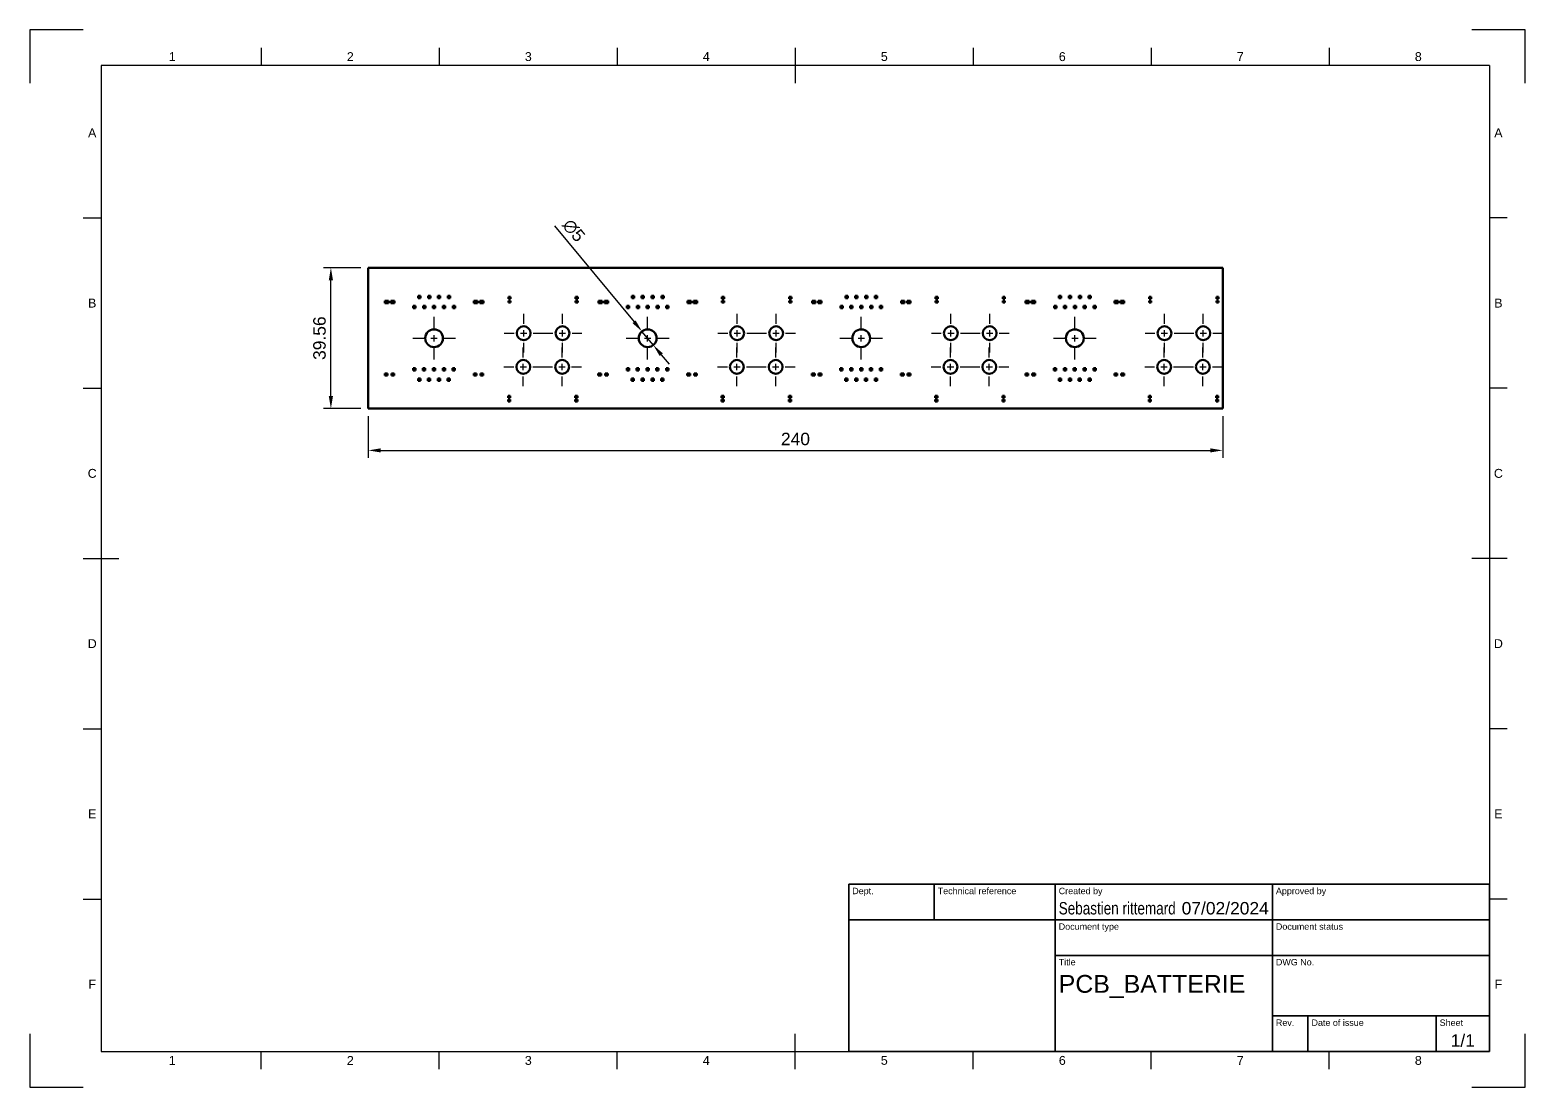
# Model space of a CAD drawing. Header units: millimetres. Extents: x 0 to 420, y 0 to 297.
import ezdxf
from ezdxf.enums import TextEntityAlignment as Align

# ---------------------------------------------------------------- set-up
doc = ezdxf.new("R2010")
doc.units = ezdxf.units.MM
doc.header["$LTSCALE"] = 0.75
doc.linetypes.add('CENTER2', pattern=[28.575, 19.05, -3.175, 3.175, -3.175])
for name, color, linetype, lineweight in [('BORDER', 7, 'Continuous', 25), ('FD_Dimensions', 7, 'Continuous', 25), ('Smart Centers', 7, 'CENTER2', 25), ('TITLEBLOCK', 7, 'Continuous', 35), ('Visible', 7, 'Continuous', 50)]:
    doc.layers.add(name, color=color, linetype=linetype, lineweight=lineweight)
doc.styles.add('FusionTitle', font='arial.ttf')
doc.styles.get("Standard").update_dxf_attribs({"font": 'arial.ttf'})
doc.dimstyles.new('Dim-ISO-25', dxfattribs={"dimtxt": 3.5, "dimasz": 3.5, "dimexe": 2.1, "dimexo": 2.1, "dimgap": 1.4, "dimtad": 1, "dimzin": 12, "dimdsep": 46, "dimtxsty": 'Standard', "dimcen": 0, "dimazin": 3, "dimtp": 0.1, "dimtm": 0.1, "dimtfac": 0.714286, "dimtmove": 0, "dimatfit": 3, "dimfxl": 1, "dimtzin": 12, "dimarcsym": 0})

# ---------------------------------------------------------------- blocks, each defined once
blk = doc.blocks.new('ISO_A3_SHEET')
at = {"layer": 'BORDER'}
for p, q in [((65, 292), (65, 287)), ((115, 292), (115, 287)), ((165, 292), (165, 287)), ((215, 292), (215, 282)), ((265, 292), (265, 287)), ((315, 292), (315, 287)), ((365, 292), (365, 287)), ((410, 287), (20, 287)), ((20, 287), (20, 10)), ((410, 287), (410, 10)), ((15, 244.16666), (20, 244.16666)), ((415, 244.16666), (410, 244.16666)), ((15, 196.33333), (20, 196.33333)), ((415, 196.33333), (410, 196.33333)), ((15, 148.5), (25, 148.5)), ((415, 148.5), (405, 148.5)), ((15, 100.66667), (20, 100.66667)), ((415, 100.66667), (410, 100.66667)), ((15, 52.83334), (20, 52.83334)), ((415, 52.83334), (410, 52.83334)), ((215, 5), (215, 15)), ((20, 10), (410, 10)), ((65, 5), (65, 10)), ((115, 5), (115, 10)), ((165, 5), (165, 10)), ((265, 5), (265, 10)), ((315, 5), (315, 10)), ((365, 5), (365, 10))]:
    blk.add_line(p, q, dxfattribs=at)
at = {"layer": 'Defpoints'}
for p, q in [((15, 297), (0, 297)), ((0, 297), (0, 282)), ((420, 297), (405, 297)), ((420, 282), (420, 297)), ((0, 15), (0, 0)), ((420, 0), (420, 15)), ((0, 0), (15, 0)), ((405, 0), (420, 0))]:
    blk.add_line(p, q, dxfattribs=at)
at = {"layer": 'BORDER', "style": 'FusionTitle'}
for s, p in [('1', (40, 289.5)), ('2', (90, 289.5)), ('3', (140, 289.5)), ('4', (190, 289.5)), ('5', (240, 289.5)), ('6', (290, 289.5)), ('7', (340, 289.5)), ('8', (390, 289.5)), ('A', (17.5, 268.08333)), ('A', (412.5, 268.08333)), ('B', (17.5, 220.25)), ('B', (412.5, 220.25)), ('C', (17.5, 172.41667)), ('C', (412.5, 172.41667)), ('D', (17.5, 124.58334)), ('D', (412.5, 124.58334)), ('E', (17.5, 76.75001)), ('E', (412.5, 76.75001)), ('F', (17.5, 28.91668)), ('F', (412.5, 28.91668)), ('1', (40, 7.5)), ('2', (90, 7.5)), ('3', (140, 7.5)), ('4', (190, 7.5)), ('5', (240, 7.5)), ('6', (290, 7.5)), ('7', (340, 7.5)), ('8', (390, 7.5))]:
    blk.add_text(s, height=2.5, dxfattribs=at).set_placement(p, align=Align.MIDDLE)
blk = doc.blocks.new('ISO_TITLEBLOCK')
at = {"layer": 'TITLEBLOCK'}
for p, q in [((0, 47), (-180, 47)), ((-180, 47), (-180, 0)), ((-156, 37), (-156, 47)), ((-122, 0), (-122, 47)), ((-61, 0), (-61, 47)), ((0, 0), (0, 47)), ((-180, 37), (0, 37)), ((-122, 27), (0, 27)), ((-61, 10), (0, 10)), ((-51, 0), (-51, 10)), ((-15, 0), (-15, 10)), ((-180, 0), (0, 0))]:
    blk.add_line(p, q, dxfattribs=at)
at = {"layer": 'TITLEBLOCK', "style": 'FusionTitle'}
for s, p in [('Dept.', (-179, 46)), ('Technical reference', (-155, 46)), ('Created by', (-121, 46)), ('Approved by', (-60, 46)), ('Document type', (-121, 36)), ('Document status', (-60, 36)), ('Title', (-121, 26)), ('DWG No.', (-60, 26)), ('Rev.', (-60, 9)), ('Date of issue', (-50, 9)), ('Sheet', (-14, 9))]:
    blk.add_text(s, height=1.8, dxfattribs=at).set_placement(p, align=Align.TOP_LEFT)
for tag, height, p in [('DEPT', 3.5, (-179, 42)), ('TECHNICAL_REFERENCE', 3.5, (-155, 42)), ('CREATED_BY', 3.5, (-121, 42)), ('APPROVED_BY', 3.5, (-60, 42)), ('DOCUMENT_TYPE', 3.5, (-121, 32)), ('DOCUMENT_STATUS', 3.5, (-60, 32)), ('TITLE_1', 5, (-121, 21.5)), ('TITLE_2', 5, (-121, 14)), ('TITLE_3', 5, (-121, 6.5)), ('DATE_OF_ISSUE', 3.5, (-50, 5))]:
    blk.add_attdef(tag, text='', height=height, dxfattribs=at).set_placement(p, align=Align.TOP_LEFT)
for tag, p in [('CREATED_DATE', (-62, 42)), ('APPROVED_DATE', (-0.99, 42))]:
    blk.add_attdef(tag, text='', height=3.5, dxfattribs=at).set_placement(p, align=Align.TOP_RIGHT)
for tag, height, p in [('DRAWING_NUMBER', 5, (-30.5, 19.75)), ('REV', 3.5, (-56, 4.85)), ('SHEET', 3.5, (-7.5, 4.85))]:
    blk.add_attdef(tag, text='', height=height, dxfattribs=at).set_placement(p, align=Align.TOP_CENTER)
blk = doc.blocks.new('*U4')
at = {"layer": 'Smart Centers', "color": 0, "ltscale": 0.75, "transparency": 16777216}
for p, q in [((0, 2.678906), (0, 6)), ((-6, 0), (-2.678906, 0)), ((2.678906, 0), (6, 0)), ((0, -6), (0, -2.678906))]:
    blk.add_line(p, q, dxfattribs=at)
at = {"layer": 'Smart Centers', "color": 0, "linetype": 'Continuous', "ltscale": 0.75, "transparency": 16777216}
for p, q in [((-0.892969, 0), (0.892969, 0)), ((0, -0.892969), (0, 0.892969))]:
    blk.add_line(p, q, dxfattribs=at)
blk = doc.blocks.new('*U5')
at = {"layer": 'Smart Centers', "color": 0, "ltscale": 0.75, "transparency": 16777216}
for p, q in [((0, 2.678906), (0, 6)), ((-6, 0), (-2.678906, 0)), ((2.678906, 0), (6, 0)), ((0, -6), (0, -2.678906))]:
    blk.add_line(p, q, dxfattribs=at)
at = {"layer": 'Smart Centers', "color": 0, "linetype": 'Continuous', "ltscale": 0.75, "transparency": 16777216}
for p, q in [((-0.892969, 0), (0.892969, 0)), ((0, -0.892969), (0, 0.892969))]:
    blk.add_line(p, q, dxfattribs=at)
blk = doc.blocks.new('*U6')
at = {"layer": 'Smart Centers', "color": 0, "ltscale": 0.75, "transparency": 16777216}
for p, q in [((0, 2.678906), (0, 6)), ((-6, 0), (-2.678906, 0)), ((2.678906, 0), (6, 0)), ((0, -6), (0, -2.678906))]:
    blk.add_line(p, q, dxfattribs=at)
at = {"layer": 'Smart Centers', "color": 0, "linetype": 'Continuous', "ltscale": 0.75, "transparency": 16777216}
for p, q in [((-0.892969, 0), (0.892969, 0)), ((0, -0.892969), (0, 0.892969))]:
    blk.add_line(p, q, dxfattribs=at)
blk = doc.blocks.new('*U7')
at = {"layer": 'Smart Centers', "color": 0, "ltscale": 0.75, "transparency": 16777216}
for p, q in [((0, 2.678906), (0, 6)), ((-6, 0), (-2.678906, 0)), ((2.678906, 0), (6, 0)), ((0, -6), (0, -2.678906))]:
    blk.add_line(p, q, dxfattribs=at)
at = {"layer": 'Smart Centers', "color": 0, "linetype": 'Continuous', "ltscale": 0.75, "transparency": 16777216}
for p, q in [((-0.892969, 0), (0.892969, 0)), ((0, -0.892969), (0, 0.892969))]:
    blk.add_line(p, q, dxfattribs=at)
blk = doc.blocks.new('*U8')
at = {"layer": 'Smart Centers', "color": 0, "ltscale": 0.75, "transparency": 16777216}
for p, q in [((0, 2.678906), (0, 5.45)), ((-5.45, 0), (-2.678906, 0)), ((2.678906, 0), (5.45, 0)), ((0, -5.45), (0, -2.678906))]:
    blk.add_line(p, q, dxfattribs=at)
at = {"layer": 'Smart Centers', "color": 0, "linetype": 'Continuous', "ltscale": 0.75, "transparency": 16777216}
for p, q in [((-0.892969, 0), (0.892969, 0)), ((0, -0.892969), (0, 0.892969))]:
    blk.add_line(p, q, dxfattribs=at)
blk = doc.blocks.new('*U9')
at = {"layer": 'Smart Centers', "color": 0, "ltscale": 0.75, "transparency": 16777216}
for p, q in [((0, 2.678906), (0, 5.45)), ((-5.45, 0), (-2.678906, 0)), ((2.678906, 0), (5.45, 0)), ((0, -5.45), (0, -2.678906))]:
    blk.add_line(p, q, dxfattribs=at)
at = {"layer": 'Smart Centers', "color": 0, "linetype": 'Continuous', "ltscale": 0.75, "transparency": 16777216}
for p, q in [((-0.892969, 0), (0.892969, 0)), ((0, -0.892969), (0, 0.892969))]:
    blk.add_line(p, q, dxfattribs=at)
blk = doc.blocks.new('*U10')
at = {"layer": 'Smart Centers', "color": 0, "ltscale": 0.75, "transparency": 16777216}
for p, q in [((0, 2.678906), (0, 5.45)), ((-5.45, 0), (-2.678906, 0)), ((2.678906, 0), (5.45, 0)), ((0, -5.45), (0, -2.678906))]:
    blk.add_line(p, q, dxfattribs=at)
at = {"layer": 'Smart Centers', "color": 0, "linetype": 'Continuous', "ltscale": 0.75, "transparency": 16777216}
for p, q in [((-0.892969, 0), (0.892969, 0)), ((0, -0.892969), (0, 0.892969))]:
    blk.add_line(p, q, dxfattribs=at)
blk = doc.blocks.new('*U11')
at = {"layer": 'Smart Centers', "color": 0, "ltscale": 0.75, "transparency": 16777216}
for p, q in [((0, 2.678906), (0, 5.45)), ((-5.45, 0), (-2.678906, 0)), ((2.678906, 0), (5.45, 0)), ((0, -5.45), (0, -2.678906))]:
    blk.add_line(p, q, dxfattribs=at)
at = {"layer": 'Smart Centers', "color": 0, "linetype": 'Continuous', "ltscale": 0.75, "transparency": 16777216}
for p, q in [((-0.892969, 0), (0.892969, 0)), ((0, -0.892969), (0, 0.892969))]:
    blk.add_line(p, q, dxfattribs=at)
blk = doc.blocks.new('*U12')
at = {"layer": 'Smart Centers', "color": 0, "ltscale": 0.75, "transparency": 16777216}
for p, q in [((0, 2.678906), (0, 5.45)), ((-5.45, 0), (-2.678906, 0)), ((2.678906, 0), (5.45, 0)), ((0, -5.45), (0, -2.678906))]:
    blk.add_line(p, q, dxfattribs=at)
at = {"layer": 'Smart Centers', "color": 0, "linetype": 'Continuous', "ltscale": 0.75, "transparency": 16777216}
for p, q in [((-0.892969, 0), (0.892969, 0)), ((0, -0.892969), (0, 0.892969))]:
    blk.add_line(p, q, dxfattribs=at)
blk = doc.blocks.new('*U13')
at = {"layer": 'Smart Centers', "color": 0, "ltscale": 0.75, "transparency": 16777216}
for p, q in [((0, 2.678906), (0, 5.45)), ((-5.45, 0), (-2.678906, 0)), ((2.678906, 0), (5.45, 0)), ((0, -5.45), (0, -2.678906))]:
    blk.add_line(p, q, dxfattribs=at)
at = {"layer": 'Smart Centers', "color": 0, "linetype": 'Continuous', "ltscale": 0.75, "transparency": 16777216}
for p, q in [((-0.892969, 0), (0.892969, 0)), ((0, -0.892969), (0, 0.892969))]:
    blk.add_line(p, q, dxfattribs=at)
blk = doc.blocks.new('*U14')
at = {"layer": 'Smart Centers', "color": 0, "ltscale": 0.75, "transparency": 16777216}
for p, q in [((0, 2.678906), (0, 5.45)), ((-5.45, 0), (-2.678906, 0)), ((2.678906, 0), (5.45, 0)), ((0, -5.45), (0, -2.678906))]:
    blk.add_line(p, q, dxfattribs=at)
at = {"layer": 'Smart Centers', "color": 0, "linetype": 'Continuous', "ltscale": 0.75, "transparency": 16777216}
for p, q in [((-0.892969, 0), (0.892969, 0)), ((0, -0.892969), (0, 0.892969))]:
    blk.add_line(p, q, dxfattribs=at)
blk = doc.blocks.new('*U15')
at = {"layer": 'Smart Centers', "color": 0, "ltscale": 0.75, "transparency": 16777216}
for p, q in [((0, 2.678906), (0, 5.45)), ((-5.45, 0), (-2.678906, 0)), ((2.678906, 0), (5.45, 0)), ((0, -5.45), (0, -2.678906))]:
    blk.add_line(p, q, dxfattribs=at)
at = {"layer": 'Smart Centers', "color": 0, "linetype": 'Continuous', "ltscale": 0.75, "transparency": 16777216}
for p, q in [((-0.892969, 0), (0.892969, 0)), ((0, -0.892969), (0, 0.892969))]:
    blk.add_line(p, q, dxfattribs=at)
blk = doc.blocks.new('*U16')
at = {"layer": 'Smart Centers', "color": 0, "ltscale": 0.75, "transparency": 16777216}
for p, q in [((0, 2.678906), (0, 5.45)), ((-5.45, 0), (-2.678906, 0)), ((2.678906, 0), (5.45, 0)), ((0, -5.45), (0, -2.678906))]:
    blk.add_line(p, q, dxfattribs=at)
at = {"layer": 'Smart Centers', "color": 0, "linetype": 'Continuous', "ltscale": 0.75, "transparency": 16777216}
for p, q in [((-0.892969, 0), (0.892969, 0)), ((0, -0.892969), (0, 0.892969))]:
    blk.add_line(p, q, dxfattribs=at)
blk = doc.blocks.new('*U17')
at = {"layer": 'Smart Centers', "color": 0, "ltscale": 0.75, "transparency": 16777216}
for p, q in [((0, 2.678906), (0, 5.45)), ((-5.45, 0), (-2.678906, 0)), ((2.678906, 0), (5.45, 0)), ((0, -5.45), (0, -2.678906))]:
    blk.add_line(p, q, dxfattribs=at)
at = {"layer": 'Smart Centers', "color": 0, "linetype": 'Continuous', "ltscale": 0.75, "transparency": 16777216}
for p, q in [((-0.892969, 0), (0.892969, 0)), ((0, -0.892969), (0, 0.892969))]:
    blk.add_line(p, q, dxfattribs=at)
blk = doc.blocks.new('*U18')
at = {"layer": 'Smart Centers', "color": 0, "ltscale": 0.75, "transparency": 16777216}
for p, q in [((0, 2.678906), (0, 5.45)), ((-5.45, 0), (-2.678906, 0)), ((2.678906, 0), (5.45, 0)), ((0, -5.45), (0, -2.678906))]:
    blk.add_line(p, q, dxfattribs=at)
at = {"layer": 'Smart Centers', "color": 0, "linetype": 'Continuous', "ltscale": 0.75, "transparency": 16777216}
for p, q in [((-0.892969, 0), (0.892969, 0)), ((0, -0.892969), (0, 0.892969))]:
    blk.add_line(p, q, dxfattribs=at)
blk = doc.blocks.new('*U19')
at = {"layer": 'Smart Centers', "color": 0, "ltscale": 0.75, "transparency": 16777216}
for p, q in [((0, 2.678906), (0, 5.45)), ((-5.45, 0), (-2.678906, 0)), ((2.678906, 0), (5.45, 0)), ((0, -5.45), (0, -2.678906))]:
    blk.add_line(p, q, dxfattribs=at)
at = {"layer": 'Smart Centers', "color": 0, "linetype": 'Continuous', "ltscale": 0.75, "transparency": 16777216}
for p, q in [((-0.892969, 0), (0.892969, 0)), ((0, -0.892969), (0, 0.892969))]:
    blk.add_line(p, q, dxfattribs=at)
blk = doc.blocks.new('*U20')
at = {"layer": 'Smart Centers', "color": 0, "ltscale": 0.75, "transparency": 16777216}
for p, q in [((0, 2.678906), (0, 5.45)), ((-5.45, 0), (-2.678906, 0)), ((2.678906, 0), (5.45, 0)), ((0, -5.45), (0, -2.678906))]:
    blk.add_line(p, q, dxfattribs=at)
at = {"layer": 'Smart Centers', "color": 0, "linetype": 'Continuous', "ltscale": 0.75, "transparency": 16777216}
for p, q in [((-0.892969, 0), (0.892969, 0)), ((0, -0.892969), (0, 0.892969))]:
    blk.add_line(p, q, dxfattribs=at)
blk = doc.blocks.new('*U21')
at = {"layer": 'Smart Centers', "color": 0, "ltscale": 0.75, "transparency": 16777216}
for p, q in [((0, 2.678906), (0, 5.45)), ((-5.45, 0), (-2.678906, 0)), ((2.678906, 0), (5.45, 0)), ((0, -5.45), (0, -2.678906))]:
    blk.add_line(p, q, dxfattribs=at)
at = {"layer": 'Smart Centers', "color": 0, "linetype": 'Continuous', "ltscale": 0.75, "transparency": 16777216}
for p, q in [((-0.892969, 0), (0.892969, 0)), ((0, -0.892969), (0, 0.892969))]:
    blk.add_line(p, q, dxfattribs=at)
blk = doc.blocks.new('*U22')
at = {"layer": 'Smart Centers', "color": 0, "ltscale": 0.75, "transparency": 16777216}
for p, q in [((0, 2.678906), (0, 5.45)), ((-5.45, 0), (-2.678906, 0)), ((2.678906, 0), (5.45, 0)), ((0, -5.45), (0, -2.678906))]:
    blk.add_line(p, q, dxfattribs=at)
at = {"layer": 'Smart Centers', "color": 0, "linetype": 'Continuous', "ltscale": 0.75, "transparency": 16777216}
for p, q in [((-0.892969, 0), (0.892969, 0)), ((0, -0.892969), (0, 0.892969))]:
    blk.add_line(p, q, dxfattribs=at)
blk = doc.blocks.new('*U23')
at = {"layer": 'Smart Centers', "color": 0, "ltscale": 0.75, "transparency": 16777216}
for p, q in [((0, 2.678906), (0, 5.45)), ((-5.45, 0), (-2.678906, 0)), ((2.678906, 0), (5.45, 0)), ((0, -5.45), (0, -2.678906))]:
    blk.add_line(p, q, dxfattribs=at)
at = {"layer": 'Smart Centers', "color": 0, "linetype": 'Continuous', "ltscale": 0.75, "transparency": 16777216}
for p, q in [((-0.892969, 0), (0.892969, 0)), ((0, -0.892969), (0, 0.892969))]:
    blk.add_line(p, q, dxfattribs=at)
blk = doc.blocks.new('*D27')
at = {"layer": 'Defpoints', "color": 0, "transparency": 16777216}
for p in [(95.049019, 190.617222), (335.049019, 190.617222), (335.049019, 178.872222)]:
    blk.add_point(p, dxfattribs=at)
at = {"layer": 'FD_Dimensions', "color": 0, "lineweight": -2, "transparency": 16777216}
for p, q in [((95.049019, 188.517222), (95.049019, 176.772222)), ((335.049019, 188.517222), (335.049019, 176.772222)), ((98.549019, 178.872222), (331.549019, 178.872222))]:
    blk.add_line(p, q, dxfattribs=at)
at = {"layer": 'FD_Dimensions', "color": 0, "transparency": 16777216}
for points in [[(98.549019, 179.455555), (98.549019, 178.288888), (95.049019, 178.872222)], [(331.549019, 179.455555), (331.549019, 178.288888), (335.049019, 178.872222)]]:
    blk.add_solid(points, dxfattribs=at)
at = {"layer": 'FD_Dimensions', "color": 0, "transparency": 16777216, "insert": (215.049019, 182.059227), "char_height": 3.5, "attachment_point": 5}
blk.add_mtext('240', dxfattribs=at)
blk = doc.blocks.new('*D28')
at = {"layer": 'Defpoints', "color": 0, "transparency": 16777216}
for p in [(84.549019, 230.180222), (95.049019, 230.180222), (95.049019, 190.617222)]:
    blk.add_point(p, dxfattribs=at)
at = {"layer": 'FD_Dimensions', "color": 0, "lineweight": -2, "transparency": 16777216}
for p, q in [((92.949019, 230.180222), (82.449019, 230.180222)), ((84.549019, 194.117222), (84.549019, 226.680222)), ((92.949019, 190.617222), (82.449019, 190.617222))]:
    blk.add_line(p, q, dxfattribs=at)
at = {"layer": 'FD_Dimensions', "color": 0, "transparency": 16777216}
for points in [[(83.965686, 226.680222), (85.132352, 226.680222), (84.549019, 230.180222)], [(83.965686, 194.117222), (85.132352, 194.117222), (84.549019, 190.617222)]]:
    blk.add_solid(points, dxfattribs=at)
at = {"layer": 'FD_Dimensions', "color": 0, "transparency": 16777216, "insert": (81.36082, 210.398722), "char_height": 3.5, "attachment_point": 5, "rotation": 90}
blk.add_mtext('39.56', dxfattribs=at)
blk = doc.blocks.new('*D29')
at = {"layer": 'Defpoints', "color": 0, "transparency": 16777216}
for p in [(171.935885, 212.298857), (175.122153, 208.445586)]:
    blk.add_point(p, dxfattribs=at)
at = {"layer": 'FD_Dimensions', "color": 0, "lineweight": -2, "transparency": 16777216}
for p, q in [((147.388421, 241.985002), (169.705497, 214.996146)), ((175.122153, 208.445586), (171.935885, 212.298857)), ((177.352541, 205.748297), (179.582929, 203.051007))]:
    blk.add_line(p, q, dxfattribs=at)
at = {"layer": 'FD_Dimensions', "color": 0, "transparency": 16777216}
for points in [[(170.155045, 215.367878), (169.255949, 214.624415), (171.935885, 212.298857)], [(177.802089, 206.120028), (176.902993, 205.376565), (175.122153, 208.445586)]]:
    blk.add_solid(points, dxfattribs=at)
at = {"layer": 'FD_Dimensions', "color": 0, "transparency": 16777216, "insert": (152.764821, 240.637887), "char_height": 3.5, "attachment_point": 5, "rotation": 309.58735474}
blk.add_mtext('∅5', dxfattribs=at)

msp = doc.modelspace()

# ---------------------------------------------------------------- linework, layer by layer
at = {"layer": 'Visible', "extrusion": (-1e-16, -1, 0)}
for p, q in [((95.049019, 230.180222), (95.049019, 190.617222)), ((335.049019, 230.180222), (95.049019, 230.180222)), ((335.049019, 190.617222), (335.049019, 230.180222)), ((99.704019, 220.217222), (99.704019, 220.917222)), ((99.704019, 220.917222), (100.714019, 220.917222)), ((100.714019, 220.217222), (99.704019, 220.217222)), ((100.714019, 220.917222), (100.714019, 220.217222)), ((101.394019, 220.217222), (101.394019, 220.917222)), ((101.394019, 220.917222), (102.404019, 220.917222)), ((102.404019, 220.217222), (101.394019, 220.217222)), ((102.404019, 220.917222), (102.404019, 220.217222)), ((107.684019, 219.452222), (108.334019, 219.452222)), ((107.684019, 218.802222), (107.684019, 219.452222)), ((108.334019, 218.802222), (107.684019, 218.802222)), ((108.334019, 219.452222), (108.334019, 218.802222)), ((109.069019, 222.292222), (109.719019, 222.292222)), ((109.069019, 221.642222), (109.069019, 222.292222)), ((109.719019, 221.642222), (109.069019, 221.642222)), ((109.719019, 222.292222), (109.719019, 221.642222)), ((110.454019, 219.452222), (111.104019, 219.452222)), ((110.454019, 218.802222), (110.454019, 219.452222)), ((111.104019, 218.802222), (110.454019, 218.802222)), ((111.104019, 219.452222), (111.104019, 218.802222)), ((111.839019, 222.292222), (112.489019, 222.292222)), ((111.839019, 221.642222), (111.839019, 222.292222)), ((112.489019, 221.642222), (111.839019, 221.642222)), ((112.489019, 222.292222), (112.489019, 221.642222)), ((113.224019, 219.452222), (113.874019, 219.452222)), ((113.224019, 218.802222), (113.224019, 219.452222)), ((113.874019, 218.802222), (113.224019, 218.802222)), ((113.874019, 219.452222), (113.874019, 218.802222)), ((114.609019, 222.292222), (115.259019, 222.292222)), ((114.609019, 221.642222), (114.609019, 222.292222)), ((115.259019, 221.642222), (114.609019, 221.642222)), ((115.259019, 222.292222), (115.259019, 221.642222)), ((115.994019, 219.452222), (116.644019, 219.452222)), ((115.994019, 218.802222), (115.994019, 219.452222)), ((116.644019, 218.802222), (115.994019, 218.802222)), ((116.644019, 219.452222), (116.644019, 218.802222)), ((117.379019, 222.292222), (118.029019, 222.292222)), ((117.379019, 221.642222), (117.379019, 222.292222)), ((118.029019, 221.642222), (117.379019, 221.642222)), ((118.029019, 222.292222), (118.029019, 221.642222)), ((118.764019, 219.452222), (119.414019, 219.452222)), ((118.764019, 218.802222), (118.764019, 219.452222)), ((119.414019, 218.802222), (118.764019, 218.802222)), ((119.414019, 219.452222), (119.414019, 218.802222)), ((124.694019, 220.217222), (124.694019, 220.917222)), ((124.694019, 220.917222), (125.704019, 220.917222)), ((125.704019, 220.217222), (124.694019, 220.217222)), ((125.704019, 220.917222), (125.704019, 220.217222)), ((126.384019, 220.217222), (126.384019, 220.917222)), ((126.384019, 220.917222), (127.394019, 220.917222)), ((127.394019, 220.217222), (126.384019, 220.217222)), ((127.394019, 220.917222), (127.394019, 220.217222)), ((134.399024, 221.980161), (134.999024, 221.980161)), ((134.399024, 221.430161), (134.399024, 221.980161)), ((134.999024, 221.430161), (134.399024, 221.430161)), ((134.399024, 220.930161), (134.999024, 220.930161)), ((134.399024, 220.380161), (134.399024, 220.930161)), ((134.999024, 220.380161), (134.399024, 220.380161)), ((134.999024, 221.980161), (134.999024, 221.430161)), ((134.999024, 220.930161), (134.999024, 220.380161)), ((153.299024, 221.980161), (153.899024, 221.980161)), ((153.299024, 221.430161), (153.299024, 221.980161)), ((153.899024, 221.430161), (153.299024, 221.430161)), ((153.299024, 220.930161), (153.899024, 220.930161)), ((153.299024, 220.380161), (153.299024, 220.930161)), ((153.899024, 220.380161), (153.299024, 220.380161)), ((153.899024, 221.980161), (153.899024, 221.430161)), ((153.899024, 220.930161), (153.899024, 220.380161)), ((159.704019, 220.217222), (159.704019, 220.917222)), ((159.704019, 220.917222), (160.714019, 220.917222)), ((160.714019, 220.217222), (159.704019, 220.217222)), ((160.714019, 220.917222), (160.714019, 220.217222)), ((161.394019, 220.217222), (161.394019, 220.917222)), ((161.394019, 220.917222), (162.404019, 220.917222)), ((162.404019, 220.217222), (161.394019, 220.217222)), ((162.404019, 220.917222), (162.404019, 220.217222)), ((167.684019, 219.452222), (168.334019, 219.452222)), ((167.684019, 218.802222), (167.684019, 219.452222)), ((168.334019, 218.802222), (167.684019, 218.802222)), ((168.334019, 219.452222), (168.334019, 218.802222)), ((169.069019, 222.292222), (169.719019, 222.292222)), ((169.069019, 221.642222), (169.069019, 222.292222)), ((169.719019, 221.642222), (169.069019, 221.642222)), ((169.719019, 222.292222), (169.719019, 221.642222)), ((170.454019, 219.452222), (171.104019, 219.452222)), ((170.454019, 218.802222), (170.454019, 219.452222)), ((171.104019, 218.802222), (170.454019, 218.802222)), ((171.104019, 219.452222), (171.104019, 218.802222)), ((171.839019, 222.292222), (172.489019, 222.292222)), ((171.839019, 221.642222), (171.839019, 222.292222)), ((172.489019, 221.642222), (171.839019, 221.642222)), ((172.489019, 222.292222), (172.489019, 221.642222)), ((173.224019, 219.452222), (173.874019, 219.452222)), ((173.224019, 218.802222), (173.224019, 219.452222)), ((173.874019, 218.802222), (173.224019, 218.802222)), ((173.874019, 219.452222), (173.874019, 218.802222)), ((174.609019, 222.292222), (175.259019, 222.292222)), ((174.609019, 221.642222), (174.609019, 222.292222)), ((175.259019, 221.642222), (174.609019, 221.642222)), ((175.259019, 222.292222), (175.259019, 221.642222)), ((175.994019, 219.452222), (176.644019, 219.452222)), ((175.994019, 218.802222), (175.994019, 219.452222)), ((176.644019, 218.802222), (175.994019, 218.802222)), ((176.644019, 219.452222), (176.644019, 218.802222)), ((177.379019, 222.292222), (178.029019, 222.292222)), ((177.379019, 221.642222), (177.379019, 222.292222)), ((178.029019, 221.642222), (177.379019, 221.642222)), ((178.029019, 222.292222), (178.029019, 221.642222)), ((178.764019, 219.452222), (179.414019, 219.452222)), ((178.764019, 218.802222), (178.764019, 219.452222)), ((179.414019, 218.802222), (178.764019, 218.802222)), ((179.414019, 219.452222), (179.414019, 218.802222)), ((184.694019, 220.217222), (184.694019, 220.917222)), ((184.694019, 220.917222), (185.704019, 220.917222)), ((185.704019, 220.217222), (184.694019, 220.217222)), ((185.704019, 220.917222), (185.704019, 220.217222)), ((186.384019, 220.217222), (186.384019, 220.917222)), ((186.384019, 220.917222), (187.394019, 220.917222)), ((187.394019, 220.217222), (186.384019, 220.217222)), ((187.394019, 220.917222), (187.394019, 220.217222)), ((194.399024, 221.980161), (194.999024, 221.980161)), ((194.399024, 221.430161), (194.399024, 221.980161)), ((194.999024, 221.430161), (194.399024, 221.430161)), ((194.399024, 220.930161), (194.999024, 220.930161)), ((194.399024, 220.380161), (194.399024, 220.930161)), ((194.999024, 220.380161), (194.399024, 220.380161)), ((194.999024, 221.980161), (194.999024, 221.430161)), ((194.999024, 220.930161), (194.999024, 220.380161)), ((213.299024, 221.980161), (213.899024, 221.980161)), ((213.299024, 221.430161), (213.299024, 221.980161)), ((213.899024, 221.430161), (213.299024, 221.430161)), ((213.299024, 220.930161), (213.899024, 220.930161)), ((213.299024, 220.380161), (213.299024, 220.930161)), ((213.899024, 220.380161), (213.299024, 220.380161)), ((213.899024, 221.980161), (213.899024, 221.430161)), ((213.899024, 220.930161), (213.899024, 220.380161)), ((219.704019, 220.217222), (219.704019, 220.917222)), ((219.704019, 220.917222), (220.714019, 220.917222)), ((220.714019, 220.217222), (219.704019, 220.217222)), ((220.714019, 220.917222), (220.714019, 220.217222)), ((221.394019, 220.217222), (221.394019, 220.917222)), ((221.394019, 220.917222), (222.404019, 220.917222)), ((222.404019, 220.217222), (221.394019, 220.217222)), ((222.404019, 220.917222), (222.404019, 220.217222)), ((227.684019, 219.452222), (228.334019, 219.452222)), ((227.684019, 218.802222), (227.684019, 219.452222)), ((228.334019, 218.802222), (227.684019, 218.802222)), ((228.334019, 219.452222), (228.334019, 218.802222)), ((229.069019, 222.292222), (229.719019, 222.292222)), ((229.069019, 221.642222), (229.069019, 222.292222)), ((229.719019, 221.642222), (229.069019, 221.642222)), ((229.719019, 222.292222), (229.719019, 221.642222)), ((230.454019, 219.452222), (231.104019, 219.452222)), ((230.454019, 218.802222), (230.454019, 219.452222)), ((231.104019, 218.802222), (230.454019, 218.802222)), ((231.104019, 219.452222), (231.104019, 218.802222)), ((231.839019, 222.292222), (232.489019, 222.292222)), ((231.839019, 221.642222), (231.839019, 222.292222)), ((232.489019, 221.642222), (231.839019, 221.642222)), ((232.489019, 222.292222), (232.489019, 221.642222)), ((233.224019, 219.452222), (233.874019, 219.452222)), ((233.224019, 218.802222), (233.224019, 219.452222)), ((233.874019, 218.802222), (233.224019, 218.802222)), ((233.874019, 219.452222), (233.874019, 218.802222)), ((234.609019, 222.292222), (235.259019, 222.292222)), ((234.609019, 221.642222), (234.609019, 222.292222)), ((235.259019, 221.642222), (234.609019, 221.642222)), ((235.259019, 222.292222), (235.259019, 221.642222)), ((235.994019, 219.452222), (236.644019, 219.452222)), ((235.994019, 218.802222), (235.994019, 219.452222)), ((236.644019, 218.802222), (235.994019, 218.802222)), ((236.644019, 219.452222), (236.644019, 218.802222)), ((237.379019, 222.292222), (238.029019, 222.292222)), ((237.379019, 221.642222), (237.379019, 222.292222)), ((238.029019, 221.642222), (237.379019, 221.642222)), ((238.029019, 222.292222), (238.029019, 221.642222)), ((238.764019, 219.452222), (239.414019, 219.452222)), ((238.764019, 218.802222), (238.764019, 219.452222)), ((239.414019, 218.802222), (238.764019, 218.802222)), ((239.414019, 219.452222), (239.414019, 218.802222)), ((244.694019, 220.217222), (244.694019, 220.917222)), ((244.694019, 220.917222), (245.704019, 220.917222)), ((245.704019, 220.217222), (244.694019, 220.217222)), ((245.704019, 220.917222), (245.704019, 220.217222)), ((246.384019, 220.217222), (246.384019, 220.917222)), ((246.384019, 220.917222), (247.394019, 220.917222)), ((247.394019, 220.217222), (246.384019, 220.217222)), ((247.394019, 220.917222), (247.394019, 220.217222)), ((254.399024, 221.980161), (254.999024, 221.980161)), ((254.399024, 221.430161), (254.399024, 221.980161)), ((254.999024, 221.430161), (254.399024, 221.430161)), ((254.399024, 220.930161), (254.999024, 220.930161)), ((254.399024, 220.380161), (254.399024, 220.930161)), ((254.999024, 220.380161), (254.399024, 220.380161)), ((254.999024, 221.980161), (254.999024, 221.430161)), ((254.999024, 220.930161), (254.999024, 220.380161)), ((273.299024, 221.980161), (273.899024, 221.980161)), ((273.299024, 221.430161), (273.299024, 221.980161)), ((273.899024, 221.430161), (273.299024, 221.430161)), ((273.299024, 220.930161), (273.899024, 220.930161)), ((273.299024, 220.380161), (273.299024, 220.930161)), ((273.899024, 220.380161), (273.299024, 220.380161)), ((273.899024, 221.980161), (273.899024, 221.430161)), ((273.899024, 220.930161), (273.899024, 220.380161)), ((279.704019, 220.217222), (279.704019, 220.917222)), ((279.704019, 220.917222), (280.714019, 220.917222)), ((280.714019, 220.217222), (279.704019, 220.217222)), ((280.714019, 220.917222), (280.714019, 220.217222)), ((281.394019, 220.217222), (281.394019, 220.917222)), ((281.394019, 220.917222), (282.404019, 220.917222)), ((282.404019, 220.217222), (281.394019, 220.217222)), ((282.404019, 220.917222), (282.404019, 220.217222)), ((287.684019, 219.452222), (288.334019, 219.452222)), ((287.684019, 218.802222), (287.684019, 219.452222)), ((288.334019, 218.802222), (287.684019, 218.802222)), ((288.334019, 219.452222), (288.334019, 218.802222)), ((289.069019, 222.292222), (289.719019, 222.292222)), ((289.069019, 221.642222), (289.069019, 222.292222)), ((289.719019, 221.642222), (289.069019, 221.642222)), ((289.719019, 222.292222), (289.719019, 221.642222)), ((290.454019, 219.452222), (291.104019, 219.452222)), ((290.454019, 218.802222), (290.454019, 219.452222)), ((291.104019, 218.802222), (290.454019, 218.802222)), ((291.104019, 219.452222), (291.104019, 218.802222)), ((291.839019, 222.292222), (292.489019, 222.292222)), ((291.839019, 221.642222), (291.839019, 222.292222)), ((292.489019, 221.642222), (291.839019, 221.642222)), ((292.489019, 222.292222), (292.489019, 221.642222)), ((293.224019, 219.452222), (293.874019, 219.452222)), ((293.224019, 218.802222), (293.224019, 219.452222)), ((293.874019, 218.802222), (293.224019, 218.802222)), ((293.874019, 219.452222), (293.874019, 218.802222)), ((294.609019, 222.292222), (295.259019, 222.292222)), ((294.609019, 221.642222), (294.609019, 222.292222)), ((295.259019, 221.642222), (294.609019, 221.642222)), ((295.259019, 222.292222), (295.259019, 221.642222)), ((295.994019, 219.452222), (296.644019, 219.452222)), ((295.994019, 218.802222), (295.994019, 219.452222)), ((296.644019, 218.802222), (295.994019, 218.802222)), ((296.644019, 219.452222), (296.644019, 218.802222)), ((297.379019, 222.292222), (298.029019, 222.292222)), ((297.379019, 221.642222), (297.379019, 222.292222)), ((298.029019, 221.642222), (297.379019, 221.642222)), ((298.029019, 222.292222), (298.029019, 221.642222)), ((298.764019, 219.452222), (299.414019, 219.452222)), ((298.764019, 218.802222), (298.764019, 219.452222)), ((299.414019, 218.802222), (298.764019, 218.802222)), ((299.414019, 219.452222), (299.414019, 218.802222)), ((304.694019, 220.217222), (304.694019, 220.917222)), ((304.694019, 220.917222), (305.704019, 220.917222)), ((305.704019, 220.217222), (304.694019, 220.217222)), ((305.704019, 220.917222), (305.704019, 220.217222)), ((306.384019, 220.217222), (306.384019, 220.917222)), ((306.384019, 220.917222), (307.394019, 220.917222)), ((307.394019, 220.217222), (306.384019, 220.217222)), ((307.394019, 220.917222), (307.394019, 220.217222)), ((314.399024, 221.980161), (314.999024, 221.980161)), ((314.399024, 221.430161), (314.399024, 221.980161)), ((314.999024, 221.430161), (314.399024, 221.430161)), ((314.399024, 220.930161), (314.999024, 220.930161)), ((314.399024, 220.380161), (314.399024, 220.930161)), ((314.999024, 220.380161), (314.399024, 220.380161)), ((314.999024, 221.980161), (314.999024, 221.430161)), ((314.999024, 220.930161), (314.999024, 220.380161)), ((333.299024, 221.980161), (333.899024, 221.980161)), ((333.299024, 221.430161), (333.299024, 221.980161)), ((333.899024, 221.430161), (333.299024, 221.430161)), ((333.299024, 220.930161), (333.899024, 220.930161)), ((333.299024, 220.380161), (333.299024, 220.930161)), ((333.899024, 220.380161), (333.299024, 220.380161)), ((333.899024, 221.980161), (333.899024, 221.430161)), ((333.899024, 220.930161), (333.899024, 220.380161)), ((107.644019, 201.292222), (107.644019, 201.942222)), ((107.644019, 201.942222), (108.294019, 201.942222)), ((108.294019, 201.942222), (108.294019, 201.292222)), ((110.414019, 201.942222), (111.064019, 201.942222)), ((110.414019, 201.292222), (110.414019, 201.942222)), ((111.064019, 201.942222), (111.064019, 201.292222)), ((113.184019, 201.942222), (113.834019, 201.942222)), ((113.184019, 201.292222), (113.184019, 201.942222)), ((113.834019, 201.942222), (113.834019, 201.292222)), ((115.954019, 201.942222), (116.604019, 201.942222)), ((115.954019, 201.292222), (115.954019, 201.942222)), ((116.604019, 201.942222), (116.604019, 201.292222)), ((118.724019, 201.942222), (119.374019, 201.942222)), ((118.724019, 201.292222), (118.724019, 201.942222)), ((119.374019, 201.942222), (119.374019, 201.292222)), ((167.644019, 201.292222), (167.644019, 201.942222)), ((167.644019, 201.942222), (168.294019, 201.942222)), ((168.294019, 201.942222), (168.294019, 201.292222)), ((170.414019, 201.942222), (171.064019, 201.942222)), ((170.414019, 201.292222), (170.414019, 201.942222)), ((171.064019, 201.942222), (171.064019, 201.292222)), ((173.184019, 201.942222), (173.834019, 201.942222)), ((173.184019, 201.292222), (173.184019, 201.942222)), ((173.834019, 201.942222), (173.834019, 201.292222)), ((175.954019, 201.942222), (176.604019, 201.942222)), ((175.954019, 201.292222), (175.954019, 201.942222)), ((176.604019, 201.942222), (176.604019, 201.292222)), ((178.724019, 201.942222), (179.374019, 201.942222)), ((178.724019, 201.292222), (178.724019, 201.942222)), ((179.374019, 201.942222), (179.374019, 201.292222)), ((227.644019, 201.292222), (227.644019, 201.942222)), ((227.644019, 201.942222), (228.294019, 201.942222)), ((228.294019, 201.942222), (228.294019, 201.292222)), ((230.414019, 201.942222), (231.064019, 201.942222)), ((230.414019, 201.292222), (230.414019, 201.942222)), ((231.064019, 201.942222), (231.064019, 201.292222)), ((233.184019, 201.942222), (233.834019, 201.942222)), ((233.184019, 201.292222), (233.184019, 201.942222)), ((233.834019, 201.942222), (233.834019, 201.292222)), ((235.954019, 201.942222), (236.604019, 201.942222)), ((235.954019, 201.292222), (235.954019, 201.942222)), ((236.604019, 201.942222), (236.604019, 201.292222)), ((238.724019, 201.942222), (239.374019, 201.942222)), ((238.724019, 201.292222), (238.724019, 201.942222)), ((239.374019, 201.942222), (239.374019, 201.292222)), ((287.644019, 201.292222), (287.644019, 201.942222)), ((287.644019, 201.942222), (288.294019, 201.942222)), ((288.294019, 201.942222), (288.294019, 201.292222)), ((290.414019, 201.942222), (291.064019, 201.942222)), ((290.414019, 201.292222), (290.414019, 201.942222)), ((291.064019, 201.942222), (291.064019, 201.292222)), ((293.184019, 201.942222), (293.834019, 201.942222)), ((293.184019, 201.292222), (293.184019, 201.942222)), ((293.834019, 201.942222), (293.834019, 201.292222)), ((295.954019, 201.942222), (296.604019, 201.942222)), ((295.954019, 201.292222), (295.954019, 201.942222)), ((296.604019, 201.942222), (296.604019, 201.292222)), ((298.724019, 201.942222), (299.374019, 201.942222)), ((298.724019, 201.292222), (298.724019, 201.942222)), ((299.374019, 201.942222), (299.374019, 201.292222)), ((99.659019, 199.877222), (99.659019, 200.477222)), ((99.659019, 200.477222), (100.459019, 200.477222)), ((100.459019, 199.877222), (99.659019, 199.877222)), ((100.459019, 200.477222), (100.459019, 199.877222)), ((101.559019, 199.877222), (101.559019, 200.477222)), ((101.559019, 200.477222), (102.359019, 200.477222)), ((102.359019, 199.877222), (101.559019, 199.877222)), ((102.359019, 200.477222), (102.359019, 199.877222)), ((108.294019, 201.292222), (107.644019, 201.292222)), ((109.029019, 199.102222), (109.679019, 199.102222)), ((109.029019, 198.452222), (109.029019, 199.102222)), ((109.679019, 198.452222), (109.029019, 198.452222)), ((109.679019, 199.102222), (109.679019, 198.452222)), ((111.064019, 201.292222), (110.414019, 201.292222)), ((111.799019, 199.102222), (112.449019, 199.102222)), ((111.799019, 198.452222), (111.799019, 199.102222)), ((112.449019, 198.452222), (111.799019, 198.452222)), ((112.449019, 199.102222), (112.449019, 198.452222)), ((113.834019, 201.292222), (113.184019, 201.292222)), ((114.569019, 199.102222), (115.219019, 199.102222)), ((114.569019, 198.452222), (114.569019, 199.102222)), ((115.219019, 198.452222), (114.569019, 198.452222)), ((115.219019, 199.102222), (115.219019, 198.452222)), ((116.604019, 201.292222), (115.954019, 201.292222)), ((117.339019, 199.102222), (117.989019, 199.102222)), ((117.339019, 198.452222), (117.339019, 199.102222)), ((117.989019, 198.452222), (117.339019, 198.452222)), ((117.989019, 199.102222), (117.989019, 198.452222)), ((119.374019, 201.292222), (118.724019, 201.292222)), ((124.659019, 199.877222), (124.659019, 200.477222)), ((124.659019, 200.477222), (125.459019, 200.477222)), ((125.459019, 199.877222), (124.659019, 199.877222)), ((125.459019, 200.477222), (125.459019, 199.877222)), ((126.559019, 199.877222), (126.559019, 200.477222)), ((126.559019, 200.477222), (127.359019, 200.477222)), ((127.359019, 199.877222), (126.559019, 199.877222)), ((127.359019, 200.477222), (127.359019, 199.877222)), ((159.659019, 199.877222), (159.659019, 200.477222)), ((159.659019, 200.477222), (160.459019, 200.477222)), ((160.459019, 199.877222), (159.659019, 199.877222)), ((160.459019, 200.477222), (160.459019, 199.877222)), ((161.559019, 199.877222), (161.559019, 200.477222)), ((161.559019, 200.477222), (162.359019, 200.477222)), ((162.359019, 199.877222), (161.559019, 199.877222)), ((162.359019, 200.477222), (162.359019, 199.877222)), ((168.294019, 201.292222), (167.644019, 201.292222)), ((169.029019, 199.102222), (169.679019, 199.102222)), ((169.029019, 198.452222), (169.029019, 199.102222)), ((169.679019, 198.452222), (169.029019, 198.452222)), ((169.679019, 199.102222), (169.679019, 198.452222)), ((171.064019, 201.292222), (170.414019, 201.292222)), ((171.799019, 199.102222), (172.449019, 199.102222)), ((171.799019, 198.452222), (171.799019, 199.102222)), ((172.449019, 198.452222), (171.799019, 198.452222)), ((172.449019, 199.102222), (172.449019, 198.452222)), ((173.834019, 201.292222), (173.184019, 201.292222)), ((174.569019, 199.102222), (175.219019, 199.102222)), ((174.569019, 198.452222), (174.569019, 199.102222)), ((175.219019, 198.452222), (174.569019, 198.452222)), ((175.219019, 199.102222), (175.219019, 198.452222)), ((176.604019, 201.292222), (175.954019, 201.292222)), ((177.339019, 199.102222), (177.989019, 199.102222)), ((177.339019, 198.452222), (177.339019, 199.102222)), ((177.989019, 198.452222), (177.339019, 198.452222)), ((177.989019, 199.102222), (177.989019, 198.452222)), ((179.374019, 201.292222), (178.724019, 201.292222)), ((184.659019, 199.877222), (184.659019, 200.477222)), ((184.659019, 200.477222), (185.459019, 200.477222)), ((185.459019, 199.877222), (184.659019, 199.877222)), ((185.459019, 200.477222), (185.459019, 199.877222)), ((186.559019, 199.877222), (186.559019, 200.477222)), ((186.559019, 200.477222), (187.359019, 200.477222)), ((187.359019, 199.877222), (186.559019, 199.877222)), ((187.359019, 200.477222), (187.359019, 199.877222)), ((219.659019, 199.877222), (219.659019, 200.477222)), ((219.659019, 200.477222), (220.459019, 200.477222)), ((220.459019, 199.877222), (219.659019, 199.877222)), ((220.459019, 200.477222), (220.459019, 199.877222)), ((221.559019, 199.877222), (221.559019, 200.477222)), ((221.559019, 200.477222), (222.359019, 200.477222)), ((222.359019, 199.877222), (221.559019, 199.877222)), ((222.359019, 200.477222), (222.359019, 199.877222)), ((228.294019, 201.292222), (227.644019, 201.292222)), ((229.029019, 199.102222), (229.679019, 199.102222)), ((229.029019, 198.452222), (229.029019, 199.102222)), ((229.679019, 198.452222), (229.029019, 198.452222)), ((229.679019, 199.102222), (229.679019, 198.452222)), ((231.064019, 201.292222), (230.414019, 201.292222)), ((231.799019, 199.102222), (232.449019, 199.102222)), ((231.799019, 198.452222), (231.799019, 199.102222)), ((232.449019, 198.452222), (231.799019, 198.452222)), ((232.449019, 199.102222), (232.449019, 198.452222)), ((233.834019, 201.292222), (233.184019, 201.292222)), ((234.569019, 199.102222), (235.219019, 199.102222)), ((234.569019, 198.452222), (234.569019, 199.102222)), ((235.219019, 198.452222), (234.569019, 198.452222)), ((235.219019, 199.102222), (235.219019, 198.452222)), ((236.604019, 201.292222), (235.954019, 201.292222)), ((237.339019, 199.102222), (237.989019, 199.102222)), ((237.339019, 198.452222), (237.339019, 199.102222)), ((237.989019, 198.452222), (237.339019, 198.452222)), ((237.989019, 199.102222), (237.989019, 198.452222)), ((239.374019, 201.292222), (238.724019, 201.292222)), ((244.659019, 199.877222), (244.659019, 200.477222)), ((244.659019, 200.477222), (245.459019, 200.477222)), ((245.459019, 199.877222), (244.659019, 199.877222)), ((245.459019, 200.477222), (245.459019, 199.877222)), ((246.559019, 199.877222), (246.559019, 200.477222)), ((246.559019, 200.477222), (247.359019, 200.477222)), ((247.359019, 199.877222), (246.559019, 199.877222)), ((247.359019, 200.477222), (247.359019, 199.877222)), ((279.659019, 199.877222), (279.659019, 200.477222)), ((279.659019, 200.477222), (280.459019, 200.477222)), ((280.459019, 199.877222), (279.659019, 199.877222)), ((280.459019, 200.477222), (280.459019, 199.877222)), ((281.559019, 199.877222), (281.559019, 200.477222)), ((281.559019, 200.477222), (282.359019, 200.477222)), ((282.359019, 199.877222), (281.559019, 199.877222)), ((282.359019, 200.477222), (282.359019, 199.877222)), ((288.294019, 201.292222), (287.644019, 201.292222)), ((289.029019, 199.102222), (289.679019, 199.102222)), ((289.029019, 198.452222), (289.029019, 199.102222)), ((289.679019, 198.452222), (289.029019, 198.452222)), ((289.679019, 199.102222), (289.679019, 198.452222)), ((291.064019, 201.292222), (290.414019, 201.292222)), ((291.799019, 199.102222), (292.449019, 199.102222)), ((291.799019, 198.452222), (291.799019, 199.102222)), ((292.449019, 198.452222), (291.799019, 198.452222)), ((292.449019, 199.102222), (292.449019, 198.452222)), ((293.834019, 201.292222), (293.184019, 201.292222)), ((294.569019, 199.102222), (295.219019, 199.102222)), ((294.569019, 198.452222), (294.569019, 199.102222)), ((295.219019, 198.452222), (294.569019, 198.452222)), ((295.219019, 199.102222), (295.219019, 198.452222)), ((296.604019, 201.292222), (295.954019, 201.292222)), ((297.339019, 199.102222), (297.989019, 199.102222)), ((297.339019, 198.452222), (297.339019, 199.102222)), ((297.989019, 198.452222), (297.339019, 198.452222)), ((297.989019, 199.102222), (297.989019, 198.452222)), ((299.374019, 201.292222), (298.724019, 201.292222)), ((304.659019, 199.877222), (304.659019, 200.477222)), ((304.659019, 200.477222), (305.459019, 200.477222)), ((305.459019, 199.877222), (304.659019, 199.877222)), ((305.459019, 200.477222), (305.459019, 199.877222)), ((306.559019, 199.877222), (306.559019, 200.477222)), ((306.559019, 200.477222), (307.359019, 200.477222)), ((307.359019, 199.877222), (306.559019, 199.877222)), ((307.359019, 200.477222), (307.359019, 199.877222)), ((134.299019, 193.667222), (134.299019, 194.217222)), ((134.299019, 194.217222), (134.899019, 194.217222)), ((134.899019, 193.667222), (134.299019, 193.667222)), ((134.899019, 194.217222), (134.899019, 193.667222)), ((153.199019, 194.217222), (153.799019, 194.217222)), ((153.199019, 193.667222), (153.199019, 194.217222)), ((153.799019, 193.667222), (153.199019, 193.667222)), ((153.799019, 194.217222), (153.799019, 193.667222)), ((194.299019, 193.667222), (194.299019, 194.217222)), ((194.299019, 194.217222), (194.899019, 194.217222)), ((194.899019, 193.667222), (194.299019, 193.667222)), ((194.899019, 194.217222), (194.899019, 193.667222)), ((213.199019, 194.217222), (213.799019, 194.217222)), ((213.199019, 193.667222), (213.199019, 194.217222)), ((213.799019, 193.667222), (213.199019, 193.667222)), ((213.799019, 194.217222), (213.799019, 193.667222)), ((254.299019, 193.667222), (254.299019, 194.217222)), ((254.299019, 194.217222), (254.899019, 194.217222)), ((254.899019, 193.667222), (254.299019, 193.667222)), ((254.899019, 194.217222), (254.899019, 193.667222)), ((273.199019, 194.217222), (273.799019, 194.217222)), ((273.199019, 193.667222), (273.199019, 194.217222)), ((273.799019, 193.667222), (273.199019, 193.667222)), ((273.799019, 194.217222), (273.799019, 193.667222)), ((314.299019, 193.667222), (314.299019, 194.217222)), ((314.299019, 194.217222), (314.899019, 194.217222)), ((314.899019, 193.667222), (314.299019, 193.667222)), ((314.899019, 194.217222), (314.899019, 193.667222)), ((333.199019, 194.217222), (333.799019, 194.217222)), ((333.199019, 193.667222), (333.199019, 194.217222)), ((333.799019, 193.667222), (333.199019, 193.667222)), ((333.799019, 194.217222), (333.799019, 193.667222)), ((95.049019, 190.617222), (335.049019, 190.617222)), ((134.299019, 192.617222), (134.299019, 193.167222)), ((134.299019, 193.167222), (134.899019, 193.167222)), ((134.899019, 192.617222), (134.299019, 192.617222)), ((134.899019, 193.167222), (134.899019, 192.617222)), ((153.199019, 193.167222), (153.799019, 193.167222)), ((153.199019, 192.617222), (153.199019, 193.167222)), ((153.799019, 192.617222), (153.199019, 192.617222)), ((153.799019, 193.167222), (153.799019, 192.617222)), ((194.299019, 192.617222), (194.299019, 193.167222)), ((194.299019, 193.167222), (194.899019, 193.167222)), ((194.899019, 192.617222), (194.299019, 192.617222)), ((194.899019, 193.167222), (194.899019, 192.617222)), ((213.199019, 193.167222), (213.799019, 193.167222)), ((213.199019, 192.617222), (213.199019, 193.167222)), ((213.799019, 192.617222), (213.199019, 192.617222)), ((213.799019, 193.167222), (213.799019, 192.617222)), ((254.299019, 192.617222), (254.299019, 193.167222)), ((254.299019, 193.167222), (254.899019, 193.167222)), ((254.899019, 192.617222), (254.299019, 192.617222)), ((254.899019, 193.167222), (254.899019, 192.617222)), ((273.199019, 193.167222), (273.799019, 193.167222)), ((273.199019, 192.617222), (273.199019, 193.167222)), ((273.799019, 192.617222), (273.199019, 192.617222)), ((273.799019, 193.167222), (273.799019, 192.617222)), ((314.299019, 192.617222), (314.299019, 193.167222)), ((314.299019, 193.167222), (314.899019, 193.167222)), ((314.899019, 192.617222), (314.299019, 192.617222)), ((314.899019, 193.167222), (314.899019, 192.617222)), ((333.199019, 193.167222), (333.799019, 193.167222)), ((333.199019, 192.617222), (333.199019, 193.167222)), ((333.799019, 192.617222), (333.199019, 192.617222)), ((333.799019, 193.167222), (333.799019, 192.617222))]:
    msp.add_line(p, q, dxfattribs=at)
at = {"layer": 'Visible', "extrusion": (0, 0, -1)}
for centre, radius in [((-113.529019, 210.372222), 2.5), ((-138.699024, 211.780161), 1.95), ((-149.599024, 211.780161), 1.95), ((-173.529019, 210.372222), 2.5), ((-198.699024, 211.780161), 1.95), ((-209.599024, 211.780161), 1.95), ((-233.529019, 210.372222), 2.5), ((-258.699024, 211.780161), 1.95), ((-269.599024, 211.780161), 1.95), ((-293.529019, 210.372222), 2.5), ((-318.699024, 211.780161), 1.95), ((-329.599024, 211.780161), 1.95), ((-138.599019, 202.317222), 1.95), ((-149.499019, 202.317222), 1.95), ((-198.599019, 202.317222), 1.95), ((-209.499019, 202.317222), 1.95), ((-258.599019, 202.317222), 1.95), ((-269.499019, 202.317222), 1.95), ((-318.599019, 202.317222), 1.95), ((-329.499019, 202.317222), 1.95)]:
    msp.add_circle(centre, radius, dxfattribs=at)

# ---------------------------------------------------------------- block references
at = {"layer": 'BORDER'}
msp.add_blockref('ISO_A3_SHEET', (0, 0), dxfattribs=at)
at = {"layer": 'Smart Centers', "ltscale": 0.75}
for name, p in [('*U5', (113.529019, 210.372222)), ('*U22', (138.699024, 211.780161)), ('*U21', (149.599024, 211.780161)), ('*U4', (173.529019, 210.372222)), ('*U18', (198.699024, 211.780161)), ('*U19', (209.599024, 211.780161)), ('*U6', (233.529019, 210.372222)), ('*U11', (258.699024, 211.780161)), ('*U10', (269.599024, 211.780161)), ('*U7', (293.529019, 210.372222)), ('*U15', (318.699024, 211.780161)), ('*U14', (329.599024, 211.780161)), ('*U23', (138.599019, 202.317222)), ('*U20', (149.499019, 202.317222)), ('*U17', (198.599019, 202.317222)), ('*U16', (209.499019, 202.317222)), ('*U8', (258.599019, 202.317222)), ('*U9', (269.499019, 202.317222)), ('*U12', (318.599019, 202.317222)), ('*U13', (329.499019, 202.317222))]:
    msp.add_blockref(name, p, dxfattribs=at)
at = {"layer": 'TITLEBLOCK'}
ref = msp.add_blockref('ISO_TITLEBLOCK', (410, 10), dxfattribs=at)
ref.add_attrib('CREATED_DATE', '07/02/2024', dxfattribs={"height": 3.5, "style": 'FusionTitle'}).set_placement((348, 52), align=Align.TOP_RIGHT)
ref.add_attrib('SHEET', '1/1', dxfattribs={"height": 3.5, "style": 'FusionTitle'}).set_placement((402.5, 14.85), align=Align.TOP_CENTER)
ref.add_attrib('TITLE_1', 'PCB_BATTERIE', dxfattribs={"height": 5, "style": 'FusionTitle'}).set_placement((289, 31.5), align=Align.TOP_LEFT)
ref.add_attrib('CREATED_BY', 'Sebastien rittemard', dxfattribs={"height": 3.5, "style": 'FusionTitle', "width": 0.774973}).set_placement((289, 52), align=Align.TOP_LEFT)

# ---------------------------------------------------------------- dimensions: what is measured, and where the dimension line sits
at = {"layer": 'FD_Dimensions'}
dim = msp.add_diameter_dim_2p(p1=(175.122153, 208.445586), p2=(171.935885, 212.298857), dimstyle='Dim-ISO-25', override={"dimlfac": 1, "dimclrd": 0, "dimclre": 0}, dxfattribs=at)
dim.commit()
dim.dimension.update_dxf_attribs({"geometry": '*D29', "text_midpoint": (150.233306, 238.544578), "dimtype": 163})
for p2, distance, picture, middle in [((95.049019, 230.180222), 10.5, '*D28', (81.36082, 210.398722)), ((335.049019, 190.617222), -11.745, '*D27', (215.049019, 182.059227))]:
    dim = msp.add_aligned_dim(p1=(95.049019, 190.617222), p2=p2, distance=distance, dimstyle='Dim-ISO-25', override={"dimlfac": 1, "dimclrd": 0, "dimclre": 0}, dxfattribs=at)
    dim.commit()
    dim.dimension.update_dxf_attribs({"geometry": picture, "text_midpoint": middle})

doc.saveas('drawing.dxf')
